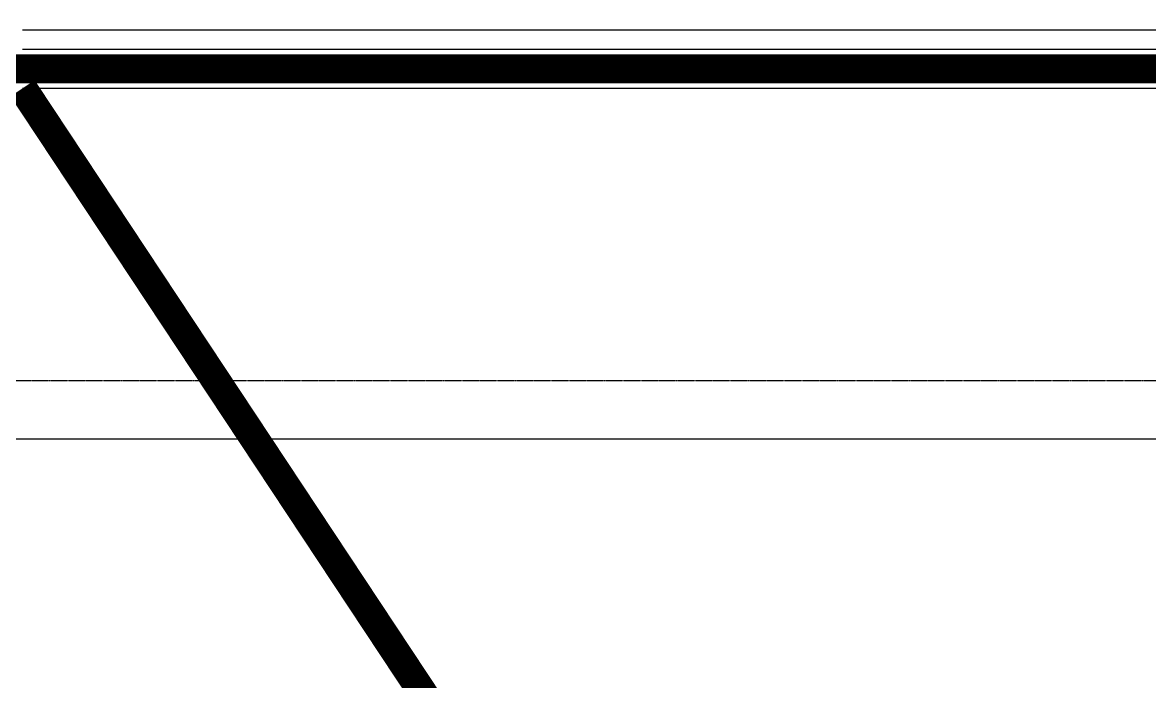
# Model space of a CAD drawing. Header units: millimetres. Extents: x 2508758 to 2608101, y 258149 to 386457.
# Drawn here: x 2526107 to 2529958, y 271632 to 273885 of the extents above; entities that cross this region are included whole.
import ezdxf

# ---------------------------------------------------------------- set-up
doc = ezdxf.new("R2010")
doc.units = ezdxf.units.MM
doc.header["$MEASUREMENT"] = 0
doc.linetypes.add('DASH', pattern=[0.35, 0.25, -0.1])
for name, color, linetype in [('RAIL', 163, 'CONTINUOUS'), ('STAIR', 2, 'CONTINUOUS'), ('WINDOW', 4, 'CONTINUOUS'), ('索引', 1, 'CONTINUOUS')]:
    doc.layers.add(name, color=color, linetype=linetype)

msp = doc.modelspace()

# ---------------------------------------------------------------- linework, layer by layer
at = {"layer": 'RAIL'}
msp.add_line((2566401.5, 272460.5), (2518401.5, 272460.5), dxfattribs=at)
at = {"layer": 'STAIR', "linetype": 'DASH'}
msp.add_line((2566201.5, 272660.5), (2518601.5, 272660.5), dxfattribs=at)
at = {"layer": 'WINDOW'}
for p, q in [((2526106.5, 273860.5), (2565001.5, 273860.5)), ((2526106.5, 273793.8), (2565068.2, 273793.8)), ((2526106.5, 273727.1), (2565134.8, 273727.1)), ((2526106.5, 273660.5), (2565201.5, 273660.5))]:
    msp.add_line(p, q, dxfattribs=at)
at = {"layer": '索引', "const_width": 100}
for points in [[(2565171.5, 273727.1), (2519601.5, 273727.1), (2519601.5, 311760.5), (2518601.5, 311760.5), (2518601.5, 313260.5), (2522001.5, 313260.5), (2522001.5, 321260.5), (2520101.5, 321260.5), (2520101.5, 320260.5), (2518601.5, 320260.5), (2518601.5, 335360.5)], [(2526106.5, 273660.5), (2536334.3, 258199.1), (2587208, 258199.1)]]:
    msp.add_lwpolyline(points, dxfattribs=at)

doc.saveas('drawing.dxf')
